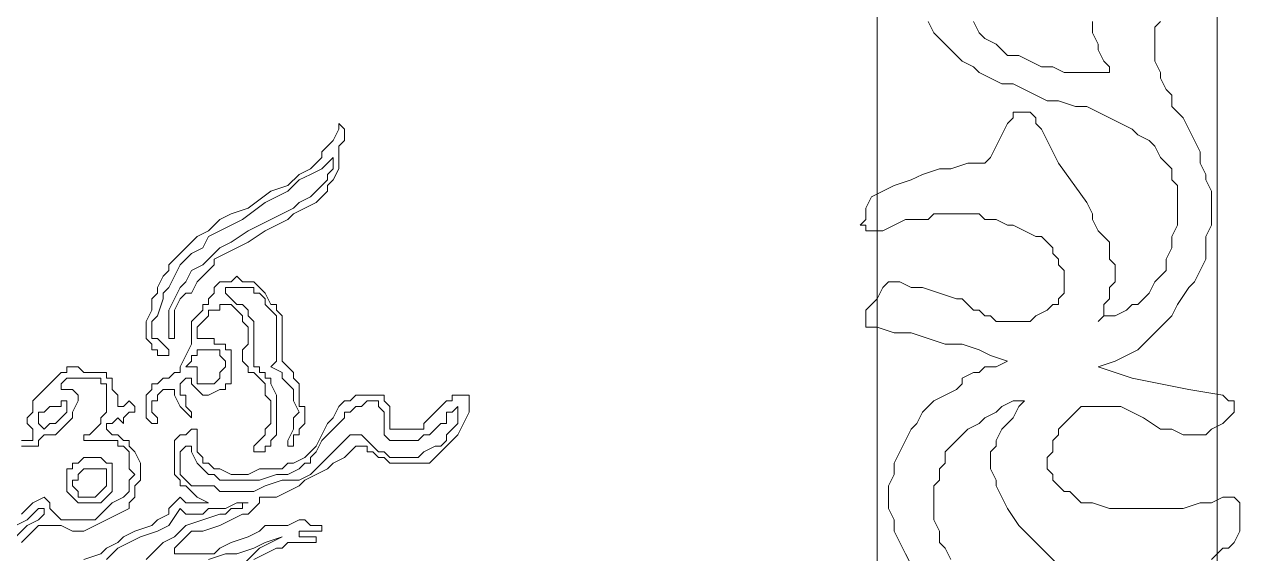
# Model space of a CAD drawing. Extents: x -66030 to 95157, y -13132 to 45879.
# Drawn here: x -24430 to -23593, y 14593 to 14958 of the extents above; entities that cross this region are included whole.
import ezdxf

# ---------------------------------------------------------------- set-up
doc = ezdxf.new("R2010")
doc.units = 0
doc.header["$LTSCALE"] = 100
doc.header["$MEASUREMENT"] = 0
doc.layers.get('0').update_dxf_attribs({"linetype": 'CONTINUOUS'})

msp = doc.modelspace()

# ---------------------------------------------------------------- linework, layer by layer
at = {"lineweight": 0}
for points in [[(-25342.37, 16299.58), (-23608.13, 16299.58), (-23608.13, 13143.56), (-25342.37, 13143.56), (-25342.37, 16299.58)], [(-25108.02, 15948.04), (-23842.48, 15948.04), (-23842.48, 13381.82), (-25108.02, 13381.82), (-25108.02, 15948.04)], [(-24213.55, 14866.09), (-24213.55, 14862.18), (-24213.55, 14858.28), (-24217.46, 14850.47), (-24221.36, 14846.56), (-24221.36, 14842.65), (-24225.27, 14838.75), (-24229.17, 14834.84), (-24229.17, 14834.84), (-24236.99, 14830.94), (-24244.8, 14827.03), (-24248.7, 14823.12), (-24264.33, 14815.31), (-24276.05, 14807.5), (-24283.86, 14803.59), (-24291.67, 14799.69), (-24299.48, 14795.78), (-24299.48, 14791.88), (-24303.39, 14787.97), (-24311.2, 14780.16), (-24315.11, 14772.35), (-24319.01, 14772.35), (-24322.92, 14768.44), (-24326.82, 14760.63), (-24326.82, 14756.72), (-24326.82, 14752.82), (-24326.82, 14748.91), (-24326.82, 14745), (-24326.82, 14741.1), (-24326.82, 14741.1), (-24330.73, 14741.1), (-24330.73, 14741.1), (-24330.73, 14745), (-24330.73, 14748.91), (-24330.73, 14756.72), (-24330.73, 14756.72), (-24330.73, 14760.63), (-24326.82, 14768.44), (-24322.92, 14776.25), (-24319.01, 14780.16), (-24315.11, 14787.97), (-24307.29, 14791.88), (-24303.39, 14795.78), (-24295.58, 14803.59), (-24287.76, 14807.5), (-24276.05, 14815.31), (-24260.42, 14823.12), (-24244.8, 14830.94), (-24240.89, 14834.84), (-24233.08, 14838.75), (-24229.17, 14842.65), (-24225.27, 14846.56), (-24221.36, 14850.47), (-24221.36, 14854.37), (-24217.46, 14858.28), (-24217.46, 14862.18), (-24217.46, 14866.09), (-24217.46, 14866.09), (-24225.27, 14858.28), (-24233.08, 14854.37), (-24240.89, 14850.47), (-24248.7, 14842.65), (-24264.33, 14834.84), (-24279.95, 14823.12), (-24287.76, 14819.22), (-24295.58, 14815.31), (-24303.39, 14811.41), (-24307.29, 14803.59), (-24315.11, 14799.69), (-24322.92, 14791.88), (-24326.82, 14784.06), (-24330.73, 14776.25), (-24334.64, 14772.35), (-24334.64, 14768.44), (-24338.54, 14756.72), (-24342.45, 14752.82), (-24342.45, 14748.91), (-24342.45, 14745), (-24342.45, 14741.1), (-24338.54, 14741.1), (-24330.73, 14733.29), (-24330.73, 14729.38), (-24330.73, 14729.38), (-24334.64, 14729.38), (-24338.54, 14729.38), (-24338.54, 14733.29), (-24342.45, 14733.29), (-24342.45, 14737.19), (-24346.35, 14741.1), (-24346.35, 14741.1), (-24346.35, 14745), (-24346.35, 14748.91), (-24346.35, 14752.82), (-24342.45, 14760.63), (-24342.45, 14768.44), (-24338.54, 14772.35), (-24338.54, 14776.25), (-24334.64, 14784.06), (-24330.73, 14787.97), (-24330.73, 14791.88), (-24326.82, 14795.78), (-24322.92, 14799.69), (-24319.01, 14803.59), (-24315.11, 14807.5), (-24311.2, 14811.41), (-24303.39, 14815.31), (-24295.58, 14823.12), (-24287.76, 14827.03), (-24276.05, 14830.94), (-24260.42, 14842.65), (-24248.7, 14846.56), (-24240.89, 14854.37), (-24233.08, 14858.28), (-24229.17, 14862.18), (-24225.27, 14866.09), (-24225.27, 14870), (-24221.36, 14873.9), (-24217.46, 14877.81), (-24213.55, 14885.62), (-24213.55, 14889.52), (-24213.55, 14889.52), (-24209.64, 14885.62), (-24209.64, 14885.62), (-24209.64, 14881.71), (-24209.64, 14877.81), (-24213.55, 14873.9), (-24213.55, 14870), (-24213.55, 14866.09)], [(-24256.52, 14760.63), (-24252.61, 14756.72), (-24252.61, 14752.82), (-24252.61, 14748.91), (-24252.61, 14745), (-24252.61, 14741.1), (-24252.61, 14733.29), (-24252.61, 14729.38), (-24252.61, 14725.47), (-24248.7, 14721.57), (-24244.8, 14717.66), (-24244.8, 14713.76), (-24240.89, 14709.85), (-24240.89, 14705.94), (-24240.89, 14702.04), (-24240.89, 14694.23), (-24236.99, 14694.23), (-24236.99, 14690.32), (-24236.99, 14686.41), (-24236.99, 14682.51), (-24240.89, 14678.6), (-24240.89, 14674.7), (-24244.8, 14674.7), (-24244.8, 14670.79), (-24244.8, 14670.79), (-24244.8, 14666.88), (-24244.8, 14666.88), (-24248.7, 14666.88), (-24248.7, 14666.88), (-24248.7, 14670.79), (-24248.7, 14670.79), (-24244.8, 14678.6), (-24244.8, 14682.51), (-24244.8, 14686.41), (-24240.89, 14690.32), (-24244.8, 14698.13), (-24244.8, 14702.04), (-24244.8, 14705.94), (-24248.7, 14709.85), (-24252.61, 14713.76), (-24252.61, 14717.66), (-24252.61, 14717.66), (-24260.42, 14721.57), (-24256.52, 14725.47), (-24256.52, 14729.38), (-24256.52, 14741.1), (-24256.52, 14745), (-24256.52, 14752.82), (-24256.52, 14756.72), (-24260.42, 14760.63), (-24260.42, 14760.63), (-24264.33, 14764.53), (-24264.33, 14768.44), (-24268.23, 14772.35), (-24272.14, 14772.35), (-24272.14, 14776.25), (-24276.05, 14776.25), (-24279.95, 14776.25), (-24283.86, 14776.25), (-24287.76, 14776.25), (-24291.67, 14776.25), (-24291.67, 14776.25), (-24291.67, 14772.35), (-24291.67, 14772.35), (-24287.76, 14768.44), (-24283.86, 14764.53), (-24279.95, 14764.53), (-24279.95, 14764.53), (-24276.05, 14760.63), (-24276.05, 14756.72), (-24276.05, 14756.72), (-24272.14, 14752.82), (-24272.14, 14748.91), (-24272.14, 14745), (-24272.14, 14737.19), (-24272.14, 14733.29), (-24272.14, 14729.38), (-24272.14, 14725.47), (-24272.14, 14721.57), (-24268.23, 14721.57), (-24268.23, 14717.66), (-24264.33, 14717.66), (-24264.33, 14713.76), (-24260.42, 14713.76), (-24260.42, 14709.85), (-24260.42, 14709.85), (-24256.52, 14702.04), (-24256.52, 14698.13), (-24256.52, 14690.32), (-24256.52, 14686.41), (-24256.52, 14678.6), (-24256.52, 14674.7), (-24260.42, 14670.79), (-24260.42, 14666.88), (-24264.33, 14666.88), (-24264.33, 14662.98), (-24268.23, 14662.98), (-24268.23, 14662.98), (-24272.14, 14662.98), (-24272.14, 14662.98), (-24272.14, 14662.98), (-24272.14, 14666.88), (-24268.23, 14670.79), (-24264.33, 14674.7), (-24264.33, 14678.6), (-24260.42, 14682.51), (-24260.42, 14686.41), (-24260.42, 14690.32), (-24260.42, 14690.32), (-24260.42, 14694.23), (-24260.42, 14698.13), (-24264.33, 14702.04), (-24264.33, 14705.94), (-24264.33, 14709.85), (-24268.23, 14713.76), (-24268.23, 14713.76), (-24272.14, 14717.66), (-24276.05, 14717.66), (-24276.05, 14721.57), (-24276.05, 14721.57), (-24279.95, 14725.47), (-24279.95, 14725.47), (-24279.95, 14733.29), (-24276.05, 14737.19), (-24276.05, 14745), (-24276.05, 14748.91), (-24276.05, 14748.91), (-24279.95, 14752.82), (-24279.95, 14756.72), (-24279.95, 14756.72), (-24283.86, 14760.63), (-24283.86, 14760.63), (-24283.86, 14760.63), (-24287.76, 14764.53), (-24287.76, 14764.53), (-24291.67, 14764.53), (-24295.58, 14764.53), (-24295.58, 14760.63), (-24299.48, 14760.63), (-24303.39, 14760.63), (-24303.39, 14756.72), (-24307.29, 14752.82), (-24307.29, 14752.82), (-24311.2, 14748.91), (-24311.2, 14745), (-24311.2, 14741.1), (-24311.2, 14741.1), (-24307.29, 14741.1), (-24307.29, 14741.1), (-24303.39, 14741.1), (-24299.48, 14741.1), (-24299.48, 14737.19), (-24295.58, 14737.19), (-24295.58, 14737.19), (-24291.67, 14737.19), (-24291.67, 14733.29), (-24287.76, 14733.29), (-24287.76, 14729.38), (-24287.76, 14725.47), (-24287.76, 14725.47), (-24287.76, 14721.57), (-24287.76, 14717.66), (-24287.76, 14717.66), (-24287.76, 14713.76), (-24287.76, 14709.85), (-24291.67, 14709.85), (-24291.67, 14705.94), (-24295.58, 14705.94), (-24295.58, 14705.94), (-24303.39, 14702.04), (-24307.29, 14702.04), (-24307.29, 14702.04), (-24311.2, 14705.94), (-24311.2, 14705.94), (-24315.11, 14709.85), (-24315.11, 14713.76), (-24319.01, 14713.76), (-24319.01, 14713.76), (-24322.92, 14709.85), (-24322.92, 14709.85), (-24322.92, 14705.94), (-24322.92, 14702.04), (-24319.01, 14702.04), (-24319.01, 14694.23), (-24319.01, 14694.23), (-24315.11, 14690.32), (-24315.11, 14690.32), (-24315.11, 14686.41), (-24319.01, 14690.32), (-24319.01, 14690.32), (-24322.92, 14694.23), (-24322.92, 14694.23), (-24326.82, 14702.04), (-24326.82, 14705.94), (-24326.82, 14705.94), (-24330.73, 14705.94), (-24330.73, 14705.94), (-24334.64, 14705.94), (-24338.54, 14702.04), (-24338.54, 14698.13), (-24342.45, 14698.13), (-24342.45, 14694.23), (-24342.45, 14694.23), (-24342.45, 14690.32), (-24338.54, 14686.41), (-24338.54, 14686.41), (-24338.54, 14686.41), (-24338.54, 14682.51), (-24338.54, 14682.51), (-24338.54, 14682.51), (-24338.54, 14682.51), (-24342.45, 14682.51), (-24342.45, 14682.51), (-24342.45, 14682.51), (-24346.35, 14686.41), (-24346.35, 14686.41), (-24346.35, 14690.32), (-24346.35, 14694.23), (-24346.35, 14694.23), (-24346.35, 14702.04), (-24342.45, 14705.94), (-24342.45, 14705.94), (-24342.45, 14709.85), (-24338.54, 14709.85), (-24338.54, 14709.85), (-24334.64, 14713.76), (-24330.73, 14713.76), (-24330.73, 14713.76), (-24326.82, 14717.66), (-24326.82, 14717.66), (-24322.92, 14717.66), (-24322.92, 14721.57), (-24322.92, 14721.57), (-24315.11, 14737.19), (-24315.11, 14741.1), (-24315.11, 14741.1), (-24315.11, 14745), (-24315.11, 14752.82), (-24315.11, 14752.82), (-24311.2, 14756.72), (-24307.29, 14760.63), (-24307.29, 14764.53), (-24303.39, 14764.53), (-24303.39, 14768.44), (-24299.48, 14772.35), (-24299.48, 14772.35), (-24299.48, 14776.25), (-24295.58, 14780.16), (-24291.67, 14780.16), (-24287.76, 14780.16), (-24283.86, 14784.06), (-24279.95, 14780.16), (-24279.95, 14780.16), (-24272.14, 14780.16), (-24268.23, 14776.25), (-24268.23, 14776.25), (-24264.33, 14772.35), (-24264.33, 14772.35), (-24260.42, 14764.53), (-24256.52, 14764.53), (-24256.52, 14760.63)], [(-24291.67, 14725.47), (-24291.67, 14721.57), (-24295.58, 14717.66), (-24295.58, 14713.76), (-24295.58, 14713.76), (-24299.48, 14709.85), (-24299.48, 14709.85), (-24299.48, 14709.85), (-24303.39, 14709.85), (-24307.29, 14709.85), (-24307.29, 14709.85), (-24307.29, 14709.85), (-24311.2, 14709.85), (-24311.2, 14713.76), (-24311.2, 14717.66), (-24311.2, 14717.66), (-24311.2, 14721.57), (-24315.11, 14721.57), (-24319.01, 14721.57), (-24319.01, 14721.57), (-24315.11, 14725.47), (-24315.11, 14725.47), (-24315.11, 14729.38), (-24311.2, 14729.38), (-24311.2, 14733.29), (-24303.39, 14733.29), (-24303.39, 14733.29), (-24299.48, 14733.29), (-24299.48, 14733.29), (-24295.58, 14733.29), (-24295.58, 14729.38), (-24295.58, 14729.38), (-24291.67, 14725.47)], [(-24401.04, 14698.13), (-24401.04, 14698.13), (-24401.04, 14694.23), (-24401.04, 14694.23), (-24401.04, 14690.32), (-24404.94, 14686.41), (-24404.94, 14686.41), (-24408.85, 14682.51), (-24408.85, 14682.51), (-24412.75, 14682.51), (-24416.66, 14678.6), (-24420.57, 14682.51), (-24420.57, 14682.51), (-24420.57, 14686.41), (-24420.57, 14686.41), (-24420.57, 14690.32), (-24420.57, 14690.32), (-24416.66, 14690.32), (-24412.75, 14694.23), (-24408.85, 14694.23), (-24404.94, 14694.23), (-24404.94, 14694.23), (-24404.94, 14694.23), (-24404.94, 14698.13), (-24401.04, 14698.13), (-24401.04, 14698.13)], [(-24178.4, 14670.79), (-24170.58, 14670.79), (-24162.77, 14670.79), (-24162.77, 14670.79), (-24158.87, 14670.79), (-24154.96, 14674.7), (-24151.05, 14674.7), (-24143.24, 14682.51), (-24143.24, 14682.51), (-24139.34, 14682.51), (-24139.34, 14686.41), (-24139.34, 14690.32), (-24135.43, 14690.32), (-24135.43, 14690.32), (-24131.52, 14694.23), (-24131.52, 14694.23), (-24131.52, 14690.32), (-24131.52, 14682.51), (-24135.43, 14678.6), (-24139.34, 14674.7), (-24139.34, 14670.79), (-24143.24, 14666.88), (-24147.15, 14666.88), (-24154.96, 14662.98), (-24158.87, 14659.07), (-24162.77, 14659.07), (-24166.68, 14659.07), (-24170.58, 14659.07), (-24178.4, 14659.07), (-24182.3, 14662.98), (-24186.21, 14662.98), (-24190.11, 14666.88), (-24194.02, 14670.79), (-24194.02, 14670.79), (-24197.93, 14674.7), (-24197.93, 14674.7), (-24201.83, 14674.7), (-24201.83, 14674.7), (-24205.74, 14674.7), (-24233.08, 14647.35), (-24240.89, 14643.45), (-24252.61, 14643.45), (-24264.33, 14639.54), (-24272.14, 14635.64), (-24283.86, 14635.64), (-24295.58, 14635.64), (-24299.48, 14639.54), (-24307.29, 14639.54), (-24311.2, 14639.54), (-24315.11, 14639.54), (-24319.01, 14643.45), (-24319.01, 14643.45), (-24322.92, 14647.35), (-24322.92, 14651.26), (-24322.92, 14659.07), (-24322.92, 14662.98), (-24319.01, 14666.88), (-24319.01, 14666.88), (-24319.01, 14666.88), (-24315.11, 14666.88), (-24315.11, 14662.98), (-24311.2, 14655.17), (-24311.2, 14655.17), (-24307.29, 14651.26), (-24307.29, 14651.26), (-24303.39, 14647.35), (-24299.48, 14647.35), (-24295.58, 14643.45), (-24291.67, 14643.45), (-24283.86, 14643.45), (-24276.05, 14643.45), (-24268.23, 14643.45), (-24256.52, 14647.35), (-24248.7, 14647.35), (-24240.89, 14651.26), (-24236.99, 14655.17), (-24233.08, 14655.17), (-24233.08, 14659.07), (-24229.17, 14662.98), (-24225.27, 14670.79), (-24217.46, 14678.6), (-24213.55, 14682.51), (-24209.64, 14686.41), (-24209.64, 14690.32), (-24205.74, 14690.32), (-24201.83, 14694.23), (-24197.93, 14694.23), (-24194.02, 14698.13), (-24190.11, 14698.13), (-24186.21, 14698.13), (-24186.21, 14694.23), (-24182.3, 14690.32), (-24182.3, 14682.51), (-24182.3, 14678.6), (-24182.3, 14674.7), (-24182.3, 14674.7), (-24182.3, 14674.7), (-24182.3, 14674.7), (-24178.4, 14670.79)], [(-24369.79, 14643.45), (-24369.79, 14643.45), (-24369.79, 14639.54), (-24369.79, 14635.64), (-24369.79, 14635.64), (-24373.69, 14631.73), (-24373.69, 14631.73), (-24373.69, 14631.73), (-24377.6, 14627.83), (-24381.51, 14627.83), (-24385.41, 14627.83), (-24389.32, 14627.83), (-24393.22, 14627.83), (-24393.22, 14627.83), (-24397.13, 14631.73), (-24397.13, 14631.73), (-24401.04, 14635.64), (-24401.04, 14639.54), (-24401.04, 14643.45), (-24401.04, 14647.35), (-24401.04, 14647.35), (-24401.04, 14651.26), (-24397.13, 14651.26), (-24397.13, 14655.17), (-24393.22, 14655.17), (-24389.32, 14659.07), (-24385.41, 14659.07), (-24381.51, 14659.07), (-24377.6, 14659.07), (-24373.69, 14655.17), (-24373.69, 14655.17), (-24369.79, 14655.17), (-24369.79, 14651.26), (-24369.79, 14651.26), (-24369.79, 14647.35), (-24369.79, 14647.35), (-24369.79, 14643.45)], [(-24373.69, 14647.35), (-24373.69, 14643.45), (-24373.69, 14639.54), (-24373.69, 14639.54), (-24373.69, 14639.54), (-24377.6, 14635.64), (-24377.6, 14635.64), (-24381.51, 14631.73), (-24385.41, 14631.73), (-24389.32, 14631.73), (-24393.22, 14631.73), (-24393.22, 14635.64), (-24393.22, 14635.64), (-24397.13, 14639.54), (-24397.13, 14639.54), (-24397.13, 14643.45), (-24397.13, 14643.45), (-24393.22, 14643.45), (-24393.22, 14647.35), (-24389.32, 14651.26), (-24385.41, 14651.26), (-24381.51, 14651.26), (-24377.6, 14651.26), (-24377.6, 14651.26), (-24377.6, 14651.26), (-24373.69, 14651.26), (-24373.69, 14647.35), (-24373.69, 14647.35)]]:
    msp.add_lwpolyline(points, close=True, dxfattribs=at)
for points in [[(-23799.52, 14545.8), (-23822.95, 14592.67), (-23826.86, 14600.48), (-23830.77, 14608.3), (-23830.77, 14616.11), (-23834.67, 14623.92), (-23834.67, 14631.73), (-23834.67, 14639.54), (-23830.77, 14647.35), (-23830.77, 14655.17), (-23826.86, 14662.98), (-23822.95, 14670.79), (-23819.05, 14678.6), (-23815.14, 14682.51), (-23811.24, 14690.32), (-23803.42, 14698.13), (-23795.61, 14702.04), (-23787.8, 14705.94), (-23783.89, 14709.85), (-23783.89, 14713.76), (-23776.08, 14717.66), (-23772.18, 14717.66), (-23768.27, 14721.57), (-23764.36, 14721.57), (-23760.46, 14721.57), (-23752.65, 14725.47), (-23764.36, 14729.38), (-23772.18, 14733.29), (-23783.89, 14737.19), (-23795.61, 14737.19), (-23807.33, 14741.1), (-23819.05, 14745), (-23830.77, 14745), (-23842.48, 14748.91), (-23846.39, 14748.91), (-23846.39, 14748.91), (-23846.39, 14748.91), (-23850.3, 14748.91), (-23850.3, 14752.82), (-23850.3, 14752.82), (-23850.3, 14756.72), (-23850.3, 14760.63), (-23846.39, 14764.53), (-23842.48, 14768.44), (-23838.58, 14776.25), (-23838.58, 14776.25), (-23838.58, 14776.25), (-23838.58, 14776.25), (-23834.67, 14780.16), (-23834.67, 14780.16), (-23826.86, 14780.16), (-23819.05, 14776.25), (-23811.24, 14776.25), (-23787.8, 14768.44), (-23783.89, 14768.44), (-23779.99, 14764.53), (-23776.08, 14760.63), (-23772.18, 14760.63), (-23768.27, 14756.72), (-23764.36, 14756.72), (-23760.46, 14752.82), (-23756.55, 14752.82), (-23752.65, 14752.82), (-23748.74, 14752.82), (-23744.83, 14752.82), (-23740.93, 14752.82), (-23737.02, 14752.82), (-23733.12, 14756.72), (-23725.3, 14760.63), (-23721.4, 14764.53), (-23717.49, 14764.53), (-23717.49, 14768.44), (-23713.59, 14772.35), (-23713.59, 14776.25), (-23713.59, 14780.16), (-23713.59, 14780.16), (-23713.59, 14784.06), (-23713.59, 14787.97), (-23717.49, 14791.88), (-23717.49, 14795.78), (-23721.4, 14799.69), (-23721.4, 14803.59), (-23725.3, 14807.5), (-23729.21, 14811.41), (-23733.12, 14811.41), (-23740.93, 14815.31), (-23748.74, 14819.22), (-23752.65, 14819.22), (-23760.46, 14823.12), (-23768.27, 14823.12), (-23772.18, 14827.03), (-23779.99, 14827.03), (-23787.8, 14827.03), (-23795.61, 14827.03), (-23803.42, 14827.03), (-23807.33, 14823.12), (-23815.14, 14823.12), (-23822.95, 14823.12), (-23830.77, 14819.22), (-23838.58, 14815.31), (-23846.39, 14815.31), (-23846.39, 14815.31), (-23850.3, 14815.31), (-23850.3, 14815.31), (-23850.3, 14819.22), (-23854.2, 14819.22), (-23850.3, 14823.12), (-23850.3, 14827.03), (-23850.3, 14830.94), (-23846.39, 14838.75), (-23838.58, 14842.65), (-23830.77, 14846.56), (-23819.05, 14850.47), (-23811.24, 14854.37), (-23799.52, 14858.28), (-23791.71, 14858.28), (-23779.99, 14862.18), (-23768.27, 14862.18), (-23764.36, 14866.09), (-23760.46, 14873.9), (-23756.55, 14881.71), (-23752.65, 14889.52), (-23748.74, 14893.43), (-23748.74, 14897.34), (-23744.83, 14897.34), (-23740.93, 14897.34), (-23737.02, 14897.34), (-23733.12, 14893.43), (-23733.12, 14889.52), (-23729.21, 14885.62), (-23717.49, 14862.18), (-23697.96, 14834.84), (-23694.06, 14827.03), (-23694.06, 14823.12), (-23690.15, 14815.31), (-23686.24, 14811.41), (-23682.34, 14807.5), (-23682.34, 14799.69), (-23682.34, 14795.78), (-23678.43, 14791.88), (-23678.43, 14784.06), (-23678.43, 14780.16), (-23682.34, 14776.25), (-23682.34, 14772.35), (-23682.34, 14768.44), (-23686.24, 14764.53), (-23686.24, 14756.72), (-23690.15, 14752.82), (-23686.24, 14756.72), (-23678.43, 14756.72), (-23670.62, 14760.63), (-23666.71, 14764.53), (-23662.81, 14764.53), (-23658.9, 14768.44), (-23655, 14772.35), (-23651.09, 14780.16), (-23647.18, 14784.06), (-23643.28, 14787.97), (-23643.28, 14795.78), (-23639.37, 14803.59), (-23639.37, 14811.41), (-23635.47, 14819.22), (-23635.47, 14827.03), (-23635.47, 14834.84), (-23635.47, 14842.65), (-23635.47, 14846.56), (-23639.37, 14850.47), (-23639.37, 14858.28), (-23643.28, 14862.18), (-23647.18, 14866.09), (-23651.09, 14873.9), (-23655, 14877.81), (-23662.81, 14881.71), (-23666.71, 14885.62), (-23674.53, 14889.52), (-23682.34, 14893.43), (-23690.15, 14897.34), (-23697.96, 14901.24), (-23705.77, 14901.24), (-23717.49, 14905.15), (-23725.3, 14905.15), (-23733.12, 14909.05), (-23740.93, 14912.96), (-23748.74, 14916.87), (-23756.55, 14916.87), (-23764.36, 14920.77), (-23772.18, 14924.68), (-23776.08, 14928.58), (-23783.89, 14932.49), (-23787.8, 14936.4), (-23795.61, 14944.21), (-23799.52, 14948.11), (-23803.42, 14952.02), (-23807.33, 14959.83)], [(-23776.08, 14959.83), (-23772.18, 14952.02), (-23768.27, 14948.11), (-23760.46, 14944.21), (-23756.55, 14940.3), (-23752.65, 14936.4), (-23744.83, 14936.4), (-23737.02, 14932.49), (-23729.21, 14928.58), (-23721.4, 14928.58), (-23713.59, 14924.68), (-23705.77, 14924.68), (-23697.96, 14924.68), (-23690.15, 14924.68), (-23682.34, 14924.68), (-23682.34, 14928.58), (-23682.34, 14928.58), (-23686.24, 14932.49), (-23690.15, 14940.3), (-23690.15, 14944.21), (-23694.06, 14952.02), (-23694.06, 14959.83)], [(-23647.18, 14959.83), (-23651.09, 14955.93), (-23651.09, 14948.11), (-23651.09, 14944.21), (-23651.09, 14936.4), (-23651.09, 14932.49), (-23647.18, 14924.68), (-23647.18, 14920.77), (-23643.28, 14912.96), (-23639.37, 14909.05), (-23639.37, 14901.24), (-23631.56, 14893.43), (-23627.65, 14885.62), (-23623.75, 14877.81), (-23619.84, 14870), (-23619.84, 14862.18), (-23615.94, 14854.37), (-23615.94, 14850.47), (-23612.03, 14842.65), (-23612.03, 14834.84), (-23612.03, 14827.03), (-23612.03, 14819.22), (-23615.94, 14811.41), (-23615.94, 14803.59), (-23615.94, 14795.78), (-23619.84, 14787.97), (-23623.75, 14780.16), (-23627.65, 14776.25), (-23635.47, 14764.53), (-23639.37, 14756.72), (-23647.18, 14748.91), (-23655, 14741.1), (-23662.81, 14733.29), (-23670.62, 14729.38), (-23678.43, 14725.47), (-23690.15, 14721.57), (-23666.71, 14713.76), (-23647.18, 14709.85), (-23627.65, 14705.94), (-23604.22, 14702.04), (-23600.31, 14698.13), (-23600.31, 14698.13), (-23596.41, 14698.13), (-23596.41, 14698.13), (-23596.41, 14694.23), (-23596.41, 14694.23), (-23596.41, 14690.32), (-23596.41, 14690.32), (-23600.31, 14686.41), (-23600.31, 14686.41), (-23604.22, 14682.51), (-23612.03, 14678.6), (-23615.94, 14674.7), (-23615.94, 14674.7), (-23619.84, 14674.7), (-23627.65, 14674.7), (-23631.56, 14674.7), (-23639.37, 14678.6), (-23647.18, 14678.6), (-23658.9, 14686.41), (-23666.71, 14690.32), (-23674.53, 14694.23), (-23678.43, 14694.23), (-23682.34, 14694.23), (-23686.24, 14694.23), (-23690.15, 14694.23), (-23694.06, 14694.23), (-23697.96, 14694.23), (-23697.96, 14694.23), (-23701.87, 14694.23), (-23705.77, 14690.32), (-23709.68, 14686.41), (-23709.68, 14686.41), (-23713.59, 14682.51), (-23717.49, 14678.6), (-23717.49, 14674.7), (-23721.4, 14670.79), (-23721.4, 14666.88), (-23721.4, 14662.98), (-23725.3, 14659.07), (-23725.3, 14655.17), (-23725.3, 14651.26), (-23721.4, 14647.35), (-23721.4, 14643.45), (-23721.4, 14643.45), (-23717.49, 14639.54), (-23713.59, 14635.64), (-23709.68, 14635.64), (-23705.77, 14631.73), (-23701.87, 14627.83), (-23697.96, 14627.83), (-23694.06, 14627.83), (-23682.34, 14623.92), (-23670.62, 14623.92), (-23662.81, 14623.92), (-23651.09, 14623.92), (-23639.37, 14623.92), (-23631.56, 14623.92), (-23619.84, 14627.83), (-23612.03, 14627.83), (-23604.22, 14631.73), (-23600.31, 14631.73), (-23596.41, 14631.73), (-23596.41, 14631.73), (-23592.5, 14627.83), (-23592.5, 14627.83), (-23592.5, 14627.83), (-23592.5, 14623.92), (-23592.5, 14623.92), (-23592.5, 14620.01), (-23592.5, 14616.11), (-23592.5, 14608.3), (-23596.41, 14600.48), (-23600.31, 14596.58), (-23604.22, 14596.58), (-23608.13, 14592.67), (-23612.03, 14588.77)], [(-24432.28, 14670.79), (-24428.38, 14670.79), (-24424.47, 14670.79), (-24424.47, 14674.7), (-24424.47, 14678.6), (-24428.38, 14682.51), (-24428.38, 14686.41), (-24424.47, 14690.32), (-24424.47, 14698.13), (-24420.57, 14702.04), (-24416.66, 14705.94), (-24412.75, 14709.85), (-24408.85, 14713.76), (-24408.85, 14713.76), (-24404.94, 14717.66), (-24404.94, 14717.66), (-24401.04, 14717.66), (-24401.04, 14721.57), (-24397.13, 14721.57), (-24393.22, 14721.57), (-24389.32, 14717.66), (-24381.51, 14717.66), (-24381.51, 14717.66), (-24377.6, 14717.66), (-24373.69, 14717.66), (-24373.69, 14713.76), (-24373.69, 14713.76), (-24369.79, 14713.76), (-24369.79, 14709.85), (-24369.79, 14709.85), (-24369.79, 14705.94), (-24365.88, 14702.04), (-24365.88, 14698.13), (-24365.88, 14694.23), (-24365.88, 14694.23), (-24365.88, 14694.23), (-24365.88, 14694.23), (-24361.98, 14694.23), (-24361.98, 14694.23), (-24358.07, 14698.13), (-24354.16, 14694.23), (-24354.16, 14694.23), (-24354.16, 14694.23), (-24354.16, 14694.23), (-24354.16, 14690.32), (-24358.07, 14690.32), (-24361.98, 14686.41), (-24361.98, 14682.51), (-24361.98, 14682.51), (-24365.88, 14686.41), (-24369.79, 14682.51), (-24373.69, 14682.51), (-24373.69, 14678.6), (-24373.69, 14678.6), (-24369.79, 14674.7), (-24365.88, 14674.7), (-24365.88, 14674.7), (-24361.98, 14670.79), (-24358.07, 14670.79), (-24358.07, 14666.88), (-24354.16, 14662.98), (-24354.16, 14662.98), (-24350.26, 14655.17), (-24350.26, 14651.26), (-24350.26, 14647.35), (-24350.26, 14643.45), (-24354.16, 14639.54), (-24354.16, 14631.73), (-24358.07, 14627.83), (-24358.07, 14623.92), (-24365.88, 14620.01), (-24373.69, 14616.11), (-24381.51, 14612.2), (-24389.32, 14608.3), (-24393.22, 14608.3), (-24397.13, 14608.3), (-24404.94, 14612.2), (-24408.85, 14612.2), (-24412.75, 14612.2), (-24412.75, 14612.2), (-24416.66, 14612.2), (-24416.66, 14612.2), (-24420.57, 14612.2), (-24424.47, 14608.3), (-24428.38, 14604.39), (-24432.28, 14600.48)], [(-24432.28, 14620.01), (-24424.47, 14627.83), (-24416.66, 14631.73), (-24416.66, 14631.73), (-24416.66, 14631.73), (-24416.66, 14631.73), (-24416.66, 14631.73), (-24412.75, 14627.83), (-24412.75, 14623.92), (-24408.85, 14620.01), (-24408.85, 14620.01), (-24404.94, 14616.11), (-24401.04, 14616.11), (-24401.04, 14616.11), (-24397.13, 14616.11), (-24393.22, 14616.11), (-24389.32, 14616.11), (-24385.41, 14616.11), (-24381.51, 14616.11), (-24377.6, 14620.01), (-24373.69, 14623.92), (-24369.79, 14627.83), (-24361.98, 14631.73), (-24358.07, 14635.64), (-24358.07, 14639.54), (-24358.07, 14639.54), (-24358.07, 14643.45), (-24354.16, 14647.35), (-24358.07, 14651.26), (-24358.07, 14655.17), (-24358.07, 14659.07), (-24358.07, 14662.98), (-24361.98, 14666.88), (-24361.98, 14666.88), (-24365.88, 14666.88), (-24365.88, 14670.79), (-24369.79, 14670.79), (-24369.79, 14670.79), (-24373.69, 14670.79), (-24377.6, 14670.79), (-24381.51, 14670.79), (-24385.41, 14670.79), (-24389.32, 14670.79), (-24389.32, 14670.79), (-24389.32, 14670.79), (-24389.32, 14670.79), (-24389.32, 14674.7), (-24385.41, 14674.7), (-24385.41, 14674.7), (-24377.6, 14682.51), (-24377.6, 14686.41), (-24373.69, 14690.32), (-24373.69, 14694.23), (-24373.69, 14698.13), (-24373.69, 14702.04), (-24373.69, 14705.94), (-24373.69, 14709.85), (-24377.6, 14709.85), (-24377.6, 14713.76), (-24381.51, 14713.76), (-24385.41, 14713.76), (-24385.41, 14713.76), (-24393.22, 14713.76), (-24397.13, 14713.76), (-24401.04, 14713.76), (-24404.94, 14709.85), (-24404.94, 14709.85), (-24404.94, 14705.94), (-24404.94, 14705.94), (-24401.04, 14705.94), (-24397.13, 14705.94), (-24397.13, 14705.94), (-24393.22, 14702.04), (-24393.22, 14702.04), (-24393.22, 14702.04), (-24393.22, 14698.13), (-24397.13, 14690.32), (-24397.13, 14686.41), (-24401.04, 14682.51), (-24404.94, 14678.6), (-24404.94, 14678.6), (-24408.85, 14674.7), (-24408.85, 14674.7), (-24412.75, 14674.7), (-24416.66, 14674.7), (-24416.66, 14674.7), (-24420.57, 14670.79), (-24420.57, 14666.88), (-24424.47, 14666.88), (-24428.38, 14666.88), (-24432.28, 14666.88)], [(-24389.32, 14588.77), (-24377.6, 14592.67), (-24373.69, 14596.58), (-24365.88, 14600.48), (-24361.98, 14604.39), (-24354.16, 14608.3), (-24342.45, 14612.2), (-24338.54, 14616.11), (-24330.73, 14620.01), (-24330.73, 14620.01), (-24330.73, 14623.92), (-24330.73, 14623.92), (-24326.82, 14627.83), (-24326.82, 14627.83), (-24326.82, 14627.83), (-24322.92, 14631.73), (-24319.01, 14627.83), (-24315.11, 14627.83), (-24311.2, 14627.83), (-24307.29, 14627.83), (-24307.29, 14627.83), (-24303.39, 14627.83), (-24311.2, 14631.73), (-24315.11, 14635.64), (-24319.01, 14639.54), (-24322.92, 14639.54), (-24322.92, 14643.45), (-24326.82, 14647.35), (-24326.82, 14651.26), (-24326.82, 14659.07), (-24326.82, 14662.98), (-24326.82, 14670.79), (-24322.92, 14674.7), (-24319.01, 14674.7), (-24315.11, 14678.6), (-24311.2, 14678.6), (-24311.2, 14674.7), (-24311.2, 14670.79), (-24311.2, 14666.88), (-24311.2, 14666.88), (-24311.2, 14662.98), (-24307.29, 14659.07), (-24307.29, 14655.17), (-24303.39, 14655.17), (-24299.48, 14651.26), (-24299.48, 14651.26), (-24295.58, 14651.26), (-24287.76, 14647.35), (-24279.95, 14647.35), (-24276.05, 14647.35), (-24268.23, 14651.26), (-24260.42, 14651.26), (-24252.61, 14651.26), (-24252.61, 14651.26), (-24248.7, 14655.17), (-24244.8, 14655.17), (-24236.99, 14659.07), (-24233.08, 14662.98), (-24229.17, 14666.88), (-24225.27, 14674.7), (-24221.36, 14682.51), (-24217.46, 14686.41), (-24213.55, 14694.23), (-24209.64, 14698.13), (-24205.74, 14698.13), (-24201.83, 14702.04), (-24197.93, 14702.04), (-24194.02, 14702.04), (-24194.02, 14702.04), (-24190.11, 14702.04), (-24186.21, 14702.04), (-24182.3, 14702.04), (-24182.3, 14698.13), (-24178.4, 14694.23), (-24178.4, 14694.23), (-24178.4, 14690.32), (-24178.4, 14682.51), (-24178.4, 14682.51), (-24178.4, 14678.6), (-24178.4, 14678.6), (-24174.49, 14678.6), (-24174.49, 14678.6), (-24166.68, 14678.6), (-24162.77, 14678.6), (-24158.87, 14678.6), (-24154.96, 14678.6), (-24154.96, 14682.51), (-24151.05, 14686.41), (-24143.24, 14694.23), (-24139.34, 14698.13), (-24135.43, 14698.13), (-24135.43, 14702.04), (-24131.52, 14702.04), (-24127.62, 14702.04), (-24127.62, 14702.04), (-24123.71, 14702.04), (-24123.71, 14698.13), (-24123.71, 14690.32), (-24127.62, 14682.51), (-24131.52, 14674.7), (-24135.43, 14670.79), (-24139.34, 14666.88), (-24139.34, 14666.88), (-24143.24, 14662.98), (-24147.15, 14659.07), (-24151.05, 14655.17), (-24158.87, 14655.17), (-24162.77, 14655.17), (-24166.68, 14655.17), (-24174.49, 14655.17), (-24178.4, 14655.17), (-24182.3, 14659.07), (-24186.21, 14659.07), (-24186.21, 14659.07), (-24186.21, 14659.07), (-24190.11, 14662.98), (-24194.02, 14662.98), (-24194.02, 14666.88), (-24197.93, 14666.88), (-24197.93, 14666.88), (-24197.93, 14666.88), (-24201.83, 14666.88), (-24201.83, 14666.88), (-24201.83, 14666.88), (-24209.64, 14659.07), (-24217.46, 14655.17), (-24221.36, 14651.26), (-24229.17, 14647.35), (-24236.99, 14643.45), (-24240.89, 14639.54), (-24248.7, 14635.64), (-24256.52, 14631.73), (-24260.42, 14631.73), (-24264.33, 14631.73), (-24268.23, 14631.73), (-24268.23, 14627.83), (-24272.14, 14623.92), (-24276.05, 14620.01), (-24279.95, 14620.01), (-24295.58, 14612.2), (-24307.29, 14608.3), (-24315.11, 14608.3), (-24319.01, 14604.39), (-24322.92, 14600.48), (-24326.82, 14596.58), (-24326.82, 14592.67), (-24322.92, 14592.67), (-24315.11, 14592.67), (-24311.2, 14592.67), (-24307.29, 14592.67), (-24299.48, 14592.67), (-24295.58, 14596.58), (-24287.76, 14600.48), (-24276.05, 14604.39), (-24268.23, 14608.3), (-24264.33, 14612.2), (-24256.52, 14612.2), (-24252.61, 14612.2), (-24248.7, 14612.2), (-24240.89, 14616.11), (-24236.99, 14616.11), (-24233.08, 14612.2), (-24229.17, 14612.2), (-24225.27, 14612.2), (-24225.27, 14608.3), (-24225.27, 14608.3), (-24225.27, 14608.3), (-24229.17, 14608.3), (-24229.17, 14608.3), (-24233.08, 14608.3), (-24233.08, 14608.3), (-24233.08, 14608.3), (-24236.99, 14608.3), (-24240.89, 14608.3), (-24240.89, 14608.3), (-24240.89, 14608.3), (-24240.89, 14608.3), (-24240.89, 14608.3), (-24240.89, 14604.39), (-24233.08, 14604.39), (-24233.08, 14604.39), (-24229.17, 14604.39), (-24229.17, 14604.39), (-24229.17, 14604.39), (-24229.17, 14600.48), (-24233.08, 14600.48), (-24236.99, 14600.48), (-24244.8, 14600.48), (-24248.7, 14600.48), (-24252.61, 14596.58), (-24256.52, 14596.58), (-24264.33, 14592.67), (-24272.14, 14588.77)], [(-23717.49, 14584.86), (-23729.21, 14596.58), (-23737.02, 14604.39), (-23744.83, 14612.2), (-23752.65, 14623.92), (-23756.55, 14631.73), (-23760.46, 14639.54), (-23760.46, 14643.45), (-23764.36, 14651.26), (-23764.36, 14655.17), (-23764.36, 14659.07), (-23764.36, 14662.98), (-23760.46, 14666.88), (-23760.46, 14670.79), (-23756.55, 14678.6), (-23752.65, 14682.51), (-23748.74, 14686.41), (-23744.83, 14694.23), (-23740.93, 14698.13), (-23748.74, 14698.13), (-23756.55, 14694.23), (-23760.46, 14690.32), (-23768.27, 14686.41), (-23772.18, 14682.51), (-23779.99, 14678.6), (-23783.89, 14674.7), (-23787.8, 14670.79), (-23791.71, 14666.88), (-23795.61, 14662.98), (-23795.61, 14655.17), (-23799.52, 14651.26), (-23799.52, 14643.45), (-23803.42, 14639.54), (-23803.42, 14631.73), (-23803.42, 14623.92), (-23803.42, 14616.11), (-23799.52, 14608.3), (-23799.52, 14600.48), (-23795.61, 14596.58), (-23791.71, 14588.77)], [(-24436.19, 14612.2), (-24428.38, 14616.11), (-24424.47, 14620.01), (-24420.57, 14623.92), (-24420.57, 14623.92), (-24416.66, 14623.92), (-24416.66, 14623.92), (-24416.66, 14620.01), (-24416.66, 14620.01), (-24420.57, 14616.11), (-24428.38, 14612.2), (-24436.19, 14604.39)], [(-24373.69, 14588.77), (-24365.88, 14596.58), (-24358.07, 14600.48), (-24350.26, 14604.39), (-24338.54, 14608.3), (-24330.73, 14612.2), (-24322.92, 14623.92), (-24319.01, 14620.01), (-24311.2, 14620.01), (-24307.29, 14620.01), (-24303.39, 14623.92), (-24299.48, 14623.92), (-24291.67, 14623.92), (-24283.86, 14627.83), (-24276.05, 14627.83), (-24276.05, 14627.83), (-24279.95, 14627.83), (-24279.95, 14623.92), (-24287.76, 14623.92), (-24291.67, 14620.01), (-24295.58, 14620.01), (-24307.29, 14616.11), (-24319.01, 14612.2), (-24322.92, 14608.3), (-24326.82, 14604.39), (-24334.64, 14600.48), (-24338.54, 14596.58), (-24346.35, 14588.77)], [(-24279.95, 14584.86), (-24272.14, 14592.67), (-24268.23, 14596.58), (-24260.42, 14600.48), (-24252.61, 14604.39), (-24252.61, 14604.39), (-24264.33, 14600.48), (-24272.14, 14596.58), (-24283.86, 14592.67), (-24291.67, 14592.67), (-24303.39, 14588.77)]]:
    msp.add_lwpolyline(points, dxfattribs=at)

doc.saveas('drawing.dxf')
